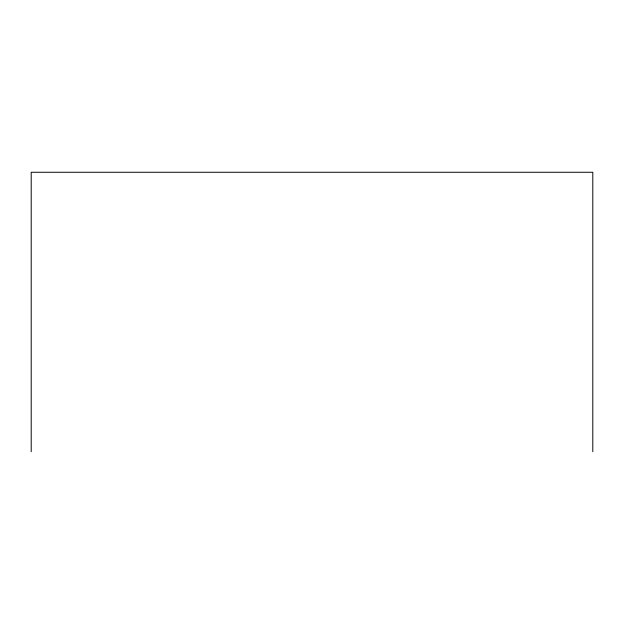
<?xml version="1.0" encoding="UTF-8"?>
<svg xmlns="http://www.w3.org/2000/svg" width="624" height="624" viewBox="0 0 624 624"><rect width="100%" height="100%" fill="white"/><g stroke="black" fill="none" stroke-linecap="round" stroke-linejoin="round"><path stroke-width="0.94" d="M592.8 451.729L592.8 172.271L31.2 172.271L31.2 451.729"/></g></svg>
